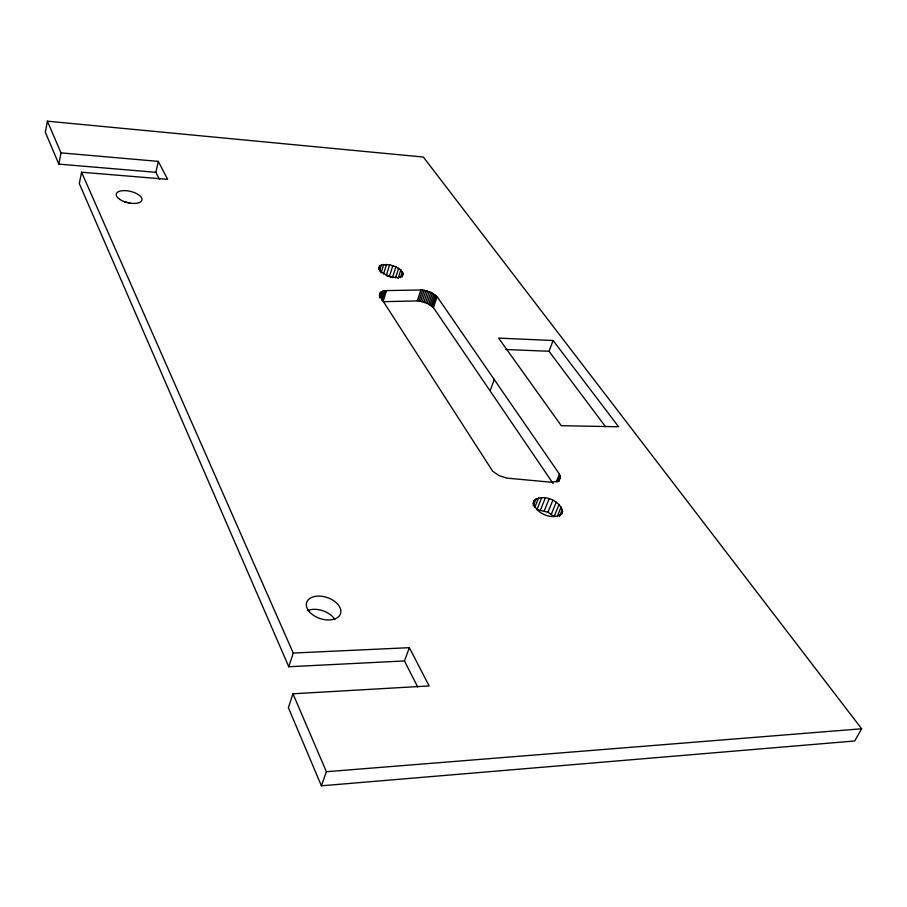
<?xml version="1.0" encoding="UTF-8"?>
<svg xmlns="http://www.w3.org/2000/svg" width="907" height="907" viewBox="0 0 907 907"><rect width="100%" height="100%" fill="white"/><g stroke="black" fill="none" stroke-linecap="round" stroke-linejoin="round"><path stroke-width="1.36" d="M560.152 477.558L559.404 474.066L437.106 296.657L430.848 292.337L422.56 289.923L386.529 290.591C383.4 290.331 378.23 292.326 379.976 296.283L492.705 471.255L499.031 475.597L506.809 478.114L551.83 482.297L557.658 481.027L560.152 477.558L558.565 481.492M403.139 273.347L402.209 276.159L398.252 277.587L392.312 277.236L386.235 275.66L389.659 264.776L395.894 266.794L400.826 269.923L403.139 273.347L401.982 276.986M47.402 121.187L60.996 152.864L158.317 161.378L167.602 179.348L81.573 172.217L293.233 653.051L409.374 647.666L429.136 685.93L292.972 693.787L288.392 707.675L321.395 785.813L854.7 740.974L861.65 728.774L423.331 157.047L47.402 121.187L45.35 132.218L58.819 164.122L155.845 172.307L159.53 179.541M58.819 164.122L60.996 152.864M81.573 172.217L79.294 183.554L288.789 666.747L404.454 660.942L417.685 686.95M155.845 172.307L158.317 161.378M378.638 269.436L379.772 265.796L381.45 264.889L389.659 264.776M379.557 270.955L381.45 264.889M381.121 272.894L383.763 264.413M383.536 274.05L386.563 264.368M379.387 295.399L380.169 292.916M379.602 295.977L380.77 292.258M379.636 297.881L381.575 291.703M380.634 297.428L382.573 291.249M381.416 298.312L383.752 290.909M381.949 300.557L385.067 290.682M392.844 265.604L389.409 276.476L392.448 277.667L395.894 266.794M386.529 290.591L383.015 301.691L418.955 300.886L427.22 303.278L433.444 307.609L553.1 483.522M395.543 277.939L398.615 268.268M398.128 278.392L400.826 269.923M400.44 277.712L402.368 271.658M288.789 666.747L293.233 653.051M417.345 300.739L420.95 289.775M418.955 300.886L422.56 289.923M420.61 301.147L424.215 290.195M422.288 301.521L425.905 290.58M423.977 302.008L427.594 291.068M425.621 302.598L429.249 291.657M427.22 303.278L430.848 292.337M428.728 304.038L432.367 293.097M430.122 304.865L433.773 293.925M431.392 305.75L435.043 294.798M432.503 306.668L436.165 295.716M433.444 307.609L437.106 296.657M321.395 785.813L326.395 771.721L292.972 693.787M490.188 390.645L494.338 379.285M404.454 660.942L409.374 647.666M562.567 511.763L561.818 513.759C552.782 520.822 535.232 513.6 533.52 502.319L534.314 500.347C543.44 493.51 560.639 500.585 562.567 511.763L561.58 514.167M605.502 426.653L549.007 351.27L553.111 340.51L498.601 338.107L561.286 425.7L618.585 426.755L553.111 340.51M532.885 503.963L534.314 500.347M533.18 506.049L536.048 498.839M534.767 507.489L538.588 497.886M541.762 497.558L536.967 509.553L547.975 512.262L554.143 516.491L559.018 504.53M540.549 509.847L545.345 497.875M544.302 510.777L549.12 498.805M556.252 481.912L559.404 474.066M557.261 481.821L559.902 475.279M558.043 481.685L560.152 476.447M558.825 481.209L559.891 478.59M547.975 512.262L552.817 500.301M551.331 514.212L556.184 502.251M557.204 516.559L561.116 506.979M559.381 516.639L562.329 509.451M379.772 265.796L378.763 268.574L381.031 272.021L389.092 276.397M326.395 771.721L861.65 728.774M505.789 349.512L549.007 351.27M124.803 202.023A13.14 5.873 13.2 0 1 130.325 203.225M307.371 610.672A17.732 11.167 18.4 0 1 334.864 619.549M119.792 199.404A13.186 5.816 13.2 0 0 141.503 201.014A13.186 5.816 13.2 0 0 126.028 190.685A13.186 5.816 13.2 0 0 119.792 199.404M309.378 611.749A17.823 11.099 18.4 0 0 339.195 615.989A17.823 11.099 18.4 0 0 322.223 596.341A17.823 11.099 18.4 0 0 309.378 611.749"/></g></svg>
